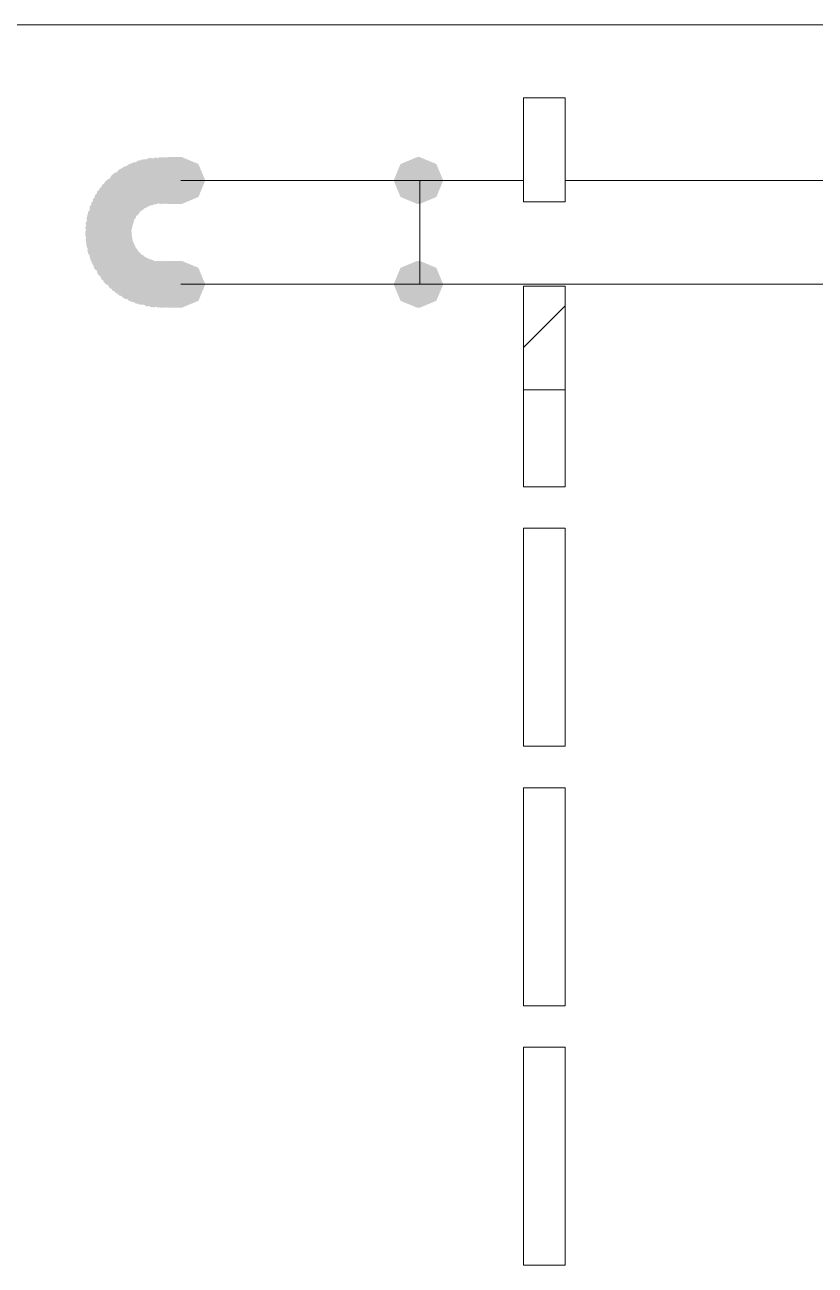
# Model space of a CAD drawing. Header units: millimetres. Extents: x -546 to 1681, y -650 to 1730.
# Drawn here: x 636.698 to 639.745, y 504.778 to 509.558 of the extents above; entities that cross this region are included whole.
import ezdxf

# ---------------------------------------------------------------- set-up
doc = ezdxf.new("R2010")
doc.units = ezdxf.units.MM

msp = doc.modelspace()

# ---------------------------------------------------------------- hatches: boundary and pattern name
h = msp.add_hatch(color=7)
h.dxf.hatch_style = 2
h.paths.add_polyline_path([(637.0823, 509.0117), (637.0403, 508.9572), (637.0488, 508.8889), (637.1033, 508.8468), (637.1716, 508.8554), (637.2207, 508.9139), (637.2121, 508.9822), (637.1576, 509.0243)])
h = msp.add_hatch(color=7)
h.dxf.hatch_style = 2
h.paths.add_polyline_path([(637.0985, 509.0203), (637.0505, 508.9709), (637.0512, 508.9021), (637.1006, 508.8541), (637.1694, 508.8548), (637.2244, 508.9072), (637.2237, 508.976), (637.1744, 509.024)])
h = msp.add_hatch(color=7)
h.dxf.hatch_style = 2
h.paths.add_polyline_path([(637.1055, 509.0233), (637.0575, 508.9739), (637.0583, 508.9051), (637.1076, 508.8571), (637.1764, 508.8578), (637.2314, 508.9102), (637.2307, 508.979), (637.1814, 509.027)])
h = msp.add_hatch(color=7)
h.dxf.hatch_style = 2
h.paths.add_polyline_path([(637.1164, 509.0278), (637.0661, 508.9807), (637.0637, 508.9119), (637.1108, 508.8617), (637.1796, 508.8593), (637.2378, 508.9094), (637.2402, 508.9781), (637.1932, 509.0284)])
h = msp.add_hatch(color=7)
h.dxf.hatch_style = 2
h.paths.add_polyline_path([(637.1341, 509.0339), (637.0789, 508.9928), (637.0687, 508.9247), (637.1097, 508.8695), (637.1778, 508.8592), (637.2411, 508.9023), (637.2513, 508.9704), (637.2102, 509.0256)])
h = msp.add_hatch(color=7)
h.dxf.hatch_style = 2
h.paths.add_polyline_path([(637.1392, 509.0351), (637.0854, 508.9922), (637.0774, 508.9238), (637.1203, 508.87), (637.1887, 508.862), (637.2496, 508.9069), (637.2575, 508.9753), (637.2146, 509.0291)])
h = msp.add_hatch(color=7)
h.dxf.hatch_style = 2
h.paths.add_polyline_path([(637.1491, 509.0379), (637.0939, 508.9968), (637.0837, 508.9287), (637.1247, 508.8735), (637.1928, 508.8632), (637.2561, 508.9063), (637.2663, 508.9744), (637.2252, 509.0296)])
h = msp.add_hatch(color=7)
h.dxf.hatch_style = 2
h.paths.add_polyline_path([(637.1571, 509.0399), (637.1019, 508.9988), (637.0917, 508.9307), (637.1327, 508.8755), (637.2008, 508.8652), (637.2641, 508.9083), (637.2743, 508.9764), (637.2332, 509.0316)])
h = msp.add_hatch(color=7)
h.dxf.hatch_style = 2
h.paths.add_polyline_path([(637.1758, 509.0439), (637.116, 509.0097), (637.0977, 508.9434), (637.1318, 508.8836), (637.1981, 508.8652), (637.2659, 508.9004), (637.2843, 508.9667), (637.2502, 509.0265)])
h = msp.add_hatch(color=7)
h.dxf.hatch_style = 2
h.paths.add_polyline_path([(637.1838, 509.0449), (637.124, 509.0107), (637.1057, 508.9444), (637.1398, 508.8846), (637.2061, 508.8662), (637.2739, 508.9014), (637.2923, 508.9677), (637.2582, 509.0275)])
h = msp.add_hatch(color=7)
h.dxf.hatch_style = 2
h.paths.add_polyline_path([(637.203, 509.0465), (637.1394, 509.0201), (637.113, 508.9565), (637.1394, 508.893), (637.203, 508.8665), (637.2745, 508.893), (637.301, 508.9565), (637.2745, 509.0201)])
h = msp.add_hatch(color=7)
h.dxf.hatch_style = 2
h.paths.add_polyline_path([(637.1998, 509.0459), (637.14, 509.0117), (637.1217, 508.9454), (637.1558, 508.8856), (637.2221, 508.8672), (637.2899, 508.9024), (637.3083, 508.9687), (637.2742, 509.0285)])
h = msp.add_hatch(color=7)
h.dxf.hatch_style = 2
h.paths.add_polyline_path([(637.219, 509.0475), (637.1554, 509.0211), (637.129, 508.9575), (637.1554, 508.894), (637.219, 508.8675), (637.2845, 508.894), (637.311, 508.9575), (637.2845, 509.0211)])
h = msp.add_hatch(color=7)
h.dxf.hatch_style = 2
h.paths.add_polyline_path([(637.222, 508.8675), (637.2855, 508.894), (637.312, 508.9575), (637.2855, 509.0211), (637.222, 509.0475), (637.1574, 509.0211), (637.131, 508.9575), (637.1574, 508.894)])
h = msp.add_hatch(color=7)
h.dxf.hatch_style = 2
h.paths.add_polyline_path([(637.221, 509.0475), (637.1574, 509.0211), (637.131, 508.9575), (637.1574, 508.894), (637.221, 508.8675), (637.2855, 508.894), (637.312, 508.9575), (637.2855, 509.0211)])
h = msp.add_hatch(color=7)
h.dxf.hatch_style = 2
h.paths.add_polyline_path([(637.225, 508.8675), (637.2885, 508.894), (637.315, 508.9575), (637.2885, 509.0211), (637.225, 509.0475), (637.1584, 509.0211), (637.132, 508.9575), (637.1584, 508.894)])
h = msp.add_hatch(color=7)
h.dxf.hatch_style = 2
h.paths.add_polyline_path([(637.222, 509.0475), (637.1584, 509.0211), (637.132, 508.9575), (637.1584, 508.894), (637.222, 508.8675), (637.2875, 508.894), (637.314, 508.9575), (637.2875, 509.0211)])
h = msp.add_hatch(color=7)
h.dxf.hatch_style = 2
h.paths.add_polyline_path([(637.224, 509.0475), (637.1604, 509.0211), (637.134, 508.9575), (637.1604, 508.894), (637.224, 508.8675), (637.2915, 508.894), (637.318, 508.9575), (637.2915, 509.0211)])
h = msp.add_hatch(color=7)
h.dxf.hatch_style = 2
h.paths.add_polyline_path([(637.229, 508.8675), (637.2925, 508.894), (637.319, 508.9575), (637.2925, 509.0211), (637.229, 509.0475), (637.1614, 509.0211), (637.135, 508.9575), (637.1614, 508.894)])
h = msp.add_hatch(color=7)
h.dxf.hatch_style = 2
h.paths.add_polyline_path([(637.228, 509.0475), (637.1644, 509.0211), (637.138, 508.9575), (637.1644, 508.894), (637.228, 508.8675), (637.2975, 508.894), (637.324, 508.9575), (637.2975, 509.0211)])
h = msp.add_hatch(color=7)
h.dxf.hatch_style = 2
h.paths.add_polyline_path([(637.235, 508.8675), (637.2985, 508.894), (637.325, 508.9575), (637.2985, 509.0211), (637.235, 509.0475), (637.1654, 509.0211), (637.139, 508.9575), (637.1654, 508.894)])
h = msp.add_hatch(color=7)
h.dxf.hatch_style = 2
h.paths.add_polyline_path([(637.234, 509.0475), (637.1704, 509.0211), (637.144, 508.9575), (637.1704, 508.894), (637.234, 508.8675), (637.3045, 508.894), (637.331, 508.9575), (637.3045, 509.0211)])
h = msp.add_hatch(color=7)
h.dxf.hatch_style = 2
h.paths.add_polyline_path([(637.243, 508.8675), (637.3065, 508.894), (637.333, 508.9575), (637.3065, 509.0211), (637.243, 509.0475), (637.1714, 509.0211), (637.145, 508.9575), (637.1714, 508.894)])
h = msp.add_hatch(color=7)
h.dxf.hatch_style = 2
h.paths.add_polyline_path([(637.241, 509.0475), (637.1774, 509.0211), (637.151, 508.9575), (637.1774, 508.894), (637.241, 508.8675), (637.3135, 508.894), (637.34, 508.9575), (637.3135, 509.0211)])
h = msp.add_hatch(color=7)
h.dxf.hatch_style = 2
h.paths.add_polyline_path([(637.252, 508.8675), (637.3155, 508.894), (637.342, 508.9575), (637.3155, 509.0211), (637.252, 509.0475), (637.1794, 509.0211), (637.153, 508.9575), (637.1794, 508.894)])
h = msp.add_hatch(color=7)
h.dxf.hatch_style = 2
h.paths.add_polyline_path([(637.25, 509.0475), (637.1864, 509.0211), (637.16, 508.9575), (637.1864, 508.894), (637.25, 508.8675), (637.26, 508.8675), (637.3235, 508.894), (637.35, 508.9575), (637.3235, 509.0211), (637.26, 509.0475)])
h = msp.add_hatch(color=7)
h.dxf.hatch_style = 2
h.paths.add_polyline_path([(637.263, 508.8675), (637.3265, 508.894), (637.353, 508.9575), (637.3265, 509.0211), (637.263, 509.0475), (637.252, 509.0475), (637.1884, 509.0211), (637.162, 508.9575), (637.1884, 508.894), (637.252, 508.8675)])
h = msp.add_hatch(color=7)
h.dxf.hatch_style = 2
h.paths.add_polyline_path([(637.26, 509.0475), (637.1964, 509.0211), (637.17, 508.9575), (637.1964, 508.894), (637.26, 508.8675), (637.272, 508.8675), (637.3355, 508.894), (637.362, 508.9575), (637.3355, 509.0211), (637.272, 509.0475)])
h = msp.add_hatch(color=7)
h.dxf.hatch_style = 2
h.paths.add_polyline_path([(637.275, 508.8675), (637.3385, 508.894), (637.365, 508.9575), (637.3385, 509.0211), (637.275, 509.0475), (637.263, 509.0475), (637.1994, 509.0211), (637.173, 508.9575), (637.1994, 508.894), (637.263, 508.8675)])
h = msp.add_hatch(color=7)
h.dxf.hatch_style = 2
h.paths.add_polyline_path([(637.272, 509.0475), (637.2084, 509.0211), (637.182, 508.9575), (637.2084, 508.894), (637.272, 508.8675), (637.285, 508.8675), (637.3485, 508.894), (637.375, 508.9575), (637.3485, 509.0211), (637.285, 509.0475)])
h = msp.add_hatch(color=7)
h.dxf.hatch_style = 2
h.paths.add_polyline_path([(637.289, 508.8675), (637.3525, 508.894), (637.379, 508.9575), (637.3525, 509.0211), (637.289, 509.0475), (637.275, 509.0475), (637.2114, 509.0211), (637.185, 508.9575), (637.2114, 508.894), (637.275, 508.8675)])
h = msp.add_hatch(color=7)
h.dxf.hatch_style = 2
h.paths.add_polyline_path([(637.285, 509.0475), (637.2214, 509.0211), (637.195, 508.9575), (637.2214, 508.894), (637.285, 508.8675), (637.3, 508.8675), (637.3635, 508.894), (637.39, 508.9575), (637.3635, 509.0211), (637.3, 509.0475)])
h = msp.add_hatch(color=7)
h.dxf.hatch_style = 2
h.paths.add_polyline_path([(637.304, 508.8675), (637.3675, 508.894), (637.394, 508.9575), (637.3675, 509.0211), (637.304, 509.0475), (637.289, 509.0475), (637.2254, 509.0211), (637.199, 508.9575), (637.2254, 508.894), (637.289, 508.8675)])
h = msp.add_hatch(color=7)
h.dxf.hatch_style = 2
h.paths.add_polyline_path([(638.21, 509.0475), (638.1464, 509.0211), (638.12, 508.9575), (638.1464, 508.894), (638.21, 508.8675), (638.221, 508.8675), (638.2845, 508.894), (638.311, 508.9575), (638.2845, 509.0211), (638.221, 509.0475)])
h = msp.add_hatch(color=7)
h.dxf.hatch_style = 2
h.paths.add_polyline_path([(636.9966, 508.9411), (636.9753, 508.8757), (637.0064, 508.8142), (637.0719, 508.7929), (637.1333, 508.824), (637.1606, 508.8964), (637.1295, 508.9579), (637.0641, 508.9792)])
h = msp.add_hatch(color=7)
h.dxf.hatch_style = 2
h.paths.add_polyline_path([(637.0073, 508.9532), (636.9811, 508.8895), (637.0073, 508.8259), (637.071, 508.7997), (637.1346, 508.8259), (637.1659, 508.8945), (637.1396, 508.9582), (637.076, 508.9844)])
h = msp.add_hatch(color=7)
h.dxf.hatch_style = 2
h.paths.add_polyline_path([(637.0123, 508.9582), (636.9861, 508.8945), (637.0123, 508.8309), (637.076, 508.8047), (637.1396, 508.8309), (637.1719, 508.9005), (637.1456, 508.9642), (637.082, 508.9904)])
h = msp.add_hatch(color=7)
h.dxf.hatch_style = 2
h.paths.add_polyline_path([(637.0128, 508.9582), (636.9925, 508.8924), (637.0244, 508.8314), (637.0901, 508.811), (637.1511, 508.8429), (637.1765, 508.9147), (637.1446, 508.9757), (637.0788, 508.9961)])
h = msp.add_hatch(color=7)
h.dxf.hatch_style = 2
h.paths.add_polyline_path([(637.0347, 508.9798), (636.9983, 508.9213), (637.0137, 508.8542), (637.0722, 508.8179), (637.1393, 508.8333), (637.1826, 508.8968), (637.1672, 508.9639), (637.1088, 509.0002)])
h = msp.add_hatch(color=7)
h.dxf.hatch_style = 2
h.paths.add_polyline_path([(637.0364, 508.9807), (637.0045, 508.9197), (637.0248, 508.8539), (637.0858, 508.822), (637.1516, 508.8424), (637.1895, 508.9084), (637.1691, 508.9742), (637.1081, 509.0061)])
h = msp.add_hatch(color=7)
h.dxf.hatch_style = 2
h.paths.add_polyline_path([(637.0424, 508.9857), (637.0105, 508.9247), (637.0308, 508.8589), (637.0918, 508.827), (637.1576, 508.8474), (637.1955, 508.9134), (637.1751, 508.9792), (637.1141, 509.0111)])
h = msp.add_hatch(color=7)
h.dxf.hatch_style = 2
h.paths.add_polyline_path([(637.0613, 508.9997), (637.0193, 508.9452), (637.0278, 508.8769), (637.0823, 508.8348), (637.1506, 508.8434), (637.1997, 508.9019), (637.1911, 508.9702), (637.1366, 509.0123)])
h = msp.add_hatch(color=7)
h.dxf.hatch_style = 2
h.paths.add_polyline_path([(637.0683, 509.0037), (637.0263, 508.9492), (637.0348, 508.8809), (637.0893, 508.8388), (637.1576, 508.8474), (637.2067, 508.9059), (637.1981, 508.9742), (637.1436, 509.0163)])
h = msp.add_hatch(color=7)
h.dxf.hatch_style = 2
h.paths.add_polyline_path([(637.0753, 509.0077), (637.0332, 508.9532), (637.0418, 508.8849), (637.0963, 508.8428), (637.1646, 508.8514), (637.2137, 508.9099), (637.2051, 508.9782), (637.1506, 509.0203)])
h = msp.add_hatch(color=7)
h.dxf.hatch_style = 2
h.paths.add_polyline_path([(636.9618, 508.8872), (636.9533, 508.8189), (636.9953, 508.7644), (637.0636, 508.7558), (637.1181, 508.7979), (637.1307, 508.8732), (637.0886, 508.9277), (637.0203, 508.9363)])
h = msp.add_hatch(color=7)
h.dxf.hatch_style = 2
h.paths.add_polyline_path([(636.9688, 508.9012), (636.9602, 508.8329), (637.0023, 508.7784), (637.0706, 508.7698), (637.1251, 508.8119), (637.1377, 508.8872), (637.0956, 508.9417), (637.0273, 508.9503)])
h = msp.add_hatch(color=7)
h.dxf.hatch_style = 2
h.paths.add_polyline_path([(636.9612, 508.885), (636.9605, 508.8162), (637.0085, 508.7668), (637.0774, 508.7661), (637.1267, 508.8141), (637.1304, 508.8899), (637.0824, 508.9393), (637.0136, 508.94)])
h = msp.add_hatch(color=7)
h.dxf.hatch_style = 2
h.paths.add_polyline_path([(636.9777, 508.9159), (636.9623, 508.8488), (636.9987, 508.7903), (637.0658, 508.7749), (637.1242, 508.8112), (637.1446, 508.8853), (637.1083, 508.9438), (637.0412, 508.9592)])
h = msp.add_hatch(color=7)
h.dxf.hatch_style = 2
h.paths.add_polyline_path([(636.9868, 508.9282), (636.9665, 508.8624), (636.9984, 508.8014), (637.0641, 508.781), (637.1251, 508.8129), (637.1505, 508.8847), (637.1186, 508.9457), (637.0528, 508.9661)])
h = msp.add_hatch(color=7)
h.dxf.hatch_style = 2
h.paths.add_polyline_path([(636.9861, 508.9265), (636.9728, 508.8589), (637.011, 508.8017), (637.0786, 508.7884), (637.1359, 508.8266), (637.1531, 508.9002), (637.1149, 508.9574), (637.0473, 508.9707)])
h = msp.add_hatch(color=7)
h.dxf.hatch_style = 2
h.paths.add_polyline_path([(636.9364, 508.8143), (636.9444, 508.7459), (636.9982, 508.703), (637.0666, 508.711), (637.1095, 508.7648), (637.1036, 508.8402), (637.0497, 508.8831), (636.9813, 508.8751)])
h = msp.add_hatch(color=7)
h.dxf.hatch_style = 2
h.paths.add_polyline_path([(636.9377, 508.8184), (636.9479, 508.7503), (637.0031, 508.7092), (637.0712, 508.7195), (637.1123, 508.7747), (637.1041, 508.8508), (637.0488, 508.8919), (636.9807, 508.8816)])
h = msp.add_hatch(color=7)
h.dxf.hatch_style = 2
h.paths.add_polyline_path([(636.9397, 508.8264), (636.9499, 508.7583), (637.0051, 508.7172), (637.0732, 508.7275), (637.1143, 508.7827), (637.1061, 508.8588), (637.0508, 508.8999), (636.9827, 508.8896)])
h = msp.add_hatch(color=7)
h.dxf.hatch_style = 2
h.paths.add_polyline_path([(636.9417, 508.8344), (636.9519, 508.7663), (637.0071, 508.7252), (637.0752, 508.7355), (637.1163, 508.7907), (637.1081, 508.8668), (637.0528, 508.9079), (636.9847, 508.8976)])
h = msp.add_hatch(color=7)
h.dxf.hatch_style = 2
h.paths.add_polyline_path([(636.9483, 508.856), (636.9475, 508.7872), (636.9955, 508.7378), (637.0644, 508.7371), (637.1137, 508.7851), (637.1174, 508.8609), (637.0694, 508.9103), (637.0006, 508.911)])
h = msp.add_hatch(color=7)
h.dxf.hatch_style = 2
h.paths.add_polyline_path([(636.9497, 508.8591), (636.9521, 508.7904), (637.0024, 508.7433), (637.0712, 508.7457), (637.1182, 508.7959), (637.1188, 508.8727), (637.0686, 508.9198), (636.9998, 508.9174)])
h = msp.add_hatch(color=7)
h.dxf.hatch_style = 2
h.paths.add_polyline_path([(636.9543, 508.871), (636.9535, 508.8022), (637.0015, 508.7528), (637.0704, 508.7521), (637.1197, 508.8001), (637.1234, 508.8759), (637.0754, 508.9253), (637.0066, 508.926)])
h = msp.add_hatch(color=7)
h.dxf.hatch_style = 2
h.paths.add_polyline_path([(636.931, 508.7575), (636.9574, 508.694), (637.021, 508.6675), (637.0845, 508.694), (637.111, 508.7575), (637.0845, 508.8291), (637.021, 508.8555), (636.9574, 508.8291)])
h = msp.add_hatch(color=7)
h.dxf.hatch_style = 2
h.paths.add_polyline_path([(636.931, 508.7555), (636.9574, 508.692), (637.021, 508.6655), (637.0845, 508.692), (637.111, 508.7555), (637.0845, 508.8211), (637.021, 508.8475), (636.9574, 508.8211)])
h = msp.add_hatch(color=7)
h.dxf.hatch_style = 2
h.paths.add_polyline_path([(636.931, 508.7475), (636.9574, 508.684), (637.021, 508.6575), (637.0845, 508.684), (637.111, 508.7475), (637.0845, 508.8191), (637.021, 508.8455), (636.9574, 508.8191)])
h = msp.add_hatch(color=7)
h.dxf.hatch_style = 2
h.paths.add_polyline_path([(636.9317, 508.7767), (636.95, 508.7104), (637.0098, 508.6762), (637.0762, 508.6946), (637.1103, 508.7544), (637.0929, 508.8287), (637.0331, 508.8629), (636.9668, 508.8445)])
h = msp.add_hatch(color=7)
h.dxf.hatch_style = 2
h.paths.add_polyline_path([(636.932, 508.7735), (636.9584, 508.71), (637.022, 508.6835), (637.0855, 508.71), (637.112, 508.7735), (637.0855, 508.8451), (637.022, 508.8715), (636.9584, 508.8451)])
h = msp.add_hatch(color=7)
h.dxf.hatch_style = 2
h.paths.add_polyline_path([(636.9327, 508.7927), (636.951, 508.7264), (637.0108, 508.6922), (637.0772, 508.7106), (637.1113, 508.7704), (637.0939, 508.8447), (637.0341, 508.8789), (636.9678, 508.8605)])
h = msp.add_hatch(color=7)
h.dxf.hatch_style = 2
h.paths.add_polyline_path([(636.9327, 508.7284), (636.9668, 508.6686), (637.0331, 508.6502), (637.0929, 508.6844), (637.1113, 508.7507), (637.0762, 508.8185), (637.0098, 508.8369), (636.95, 508.8027)])
h = msp.add_hatch(color=7)
h.dxf.hatch_style = 2
h.paths.add_polyline_path([(636.9337, 508.7204), (636.9678, 508.6606), (637.0341, 508.6422), (637.0939, 508.6764), (637.1123, 508.7427), (637.0772, 508.8105), (637.0108, 508.8289), (636.951, 508.7947)])
h = msp.add_hatch(color=7)
h.dxf.hatch_style = 2
h.paths.add_polyline_path([(636.9347, 508.7124), (636.9688, 508.6526), (637.0351, 508.6342), (637.0949, 508.6684), (637.1133, 508.7347), (637.0782, 508.8025), (637.0118, 508.8209), (636.952, 508.7867)])
h = msp.add_hatch(color=7)
h.dxf.hatch_style = 2
h.paths.add_polyline_path([(636.9357, 508.7044), (636.9698, 508.6446), (637.0361, 508.6262), (637.0959, 508.6604), (637.1143, 508.7267), (637.0792, 508.7945), (637.0128, 508.8129), (636.953, 508.7787)])
h = msp.add_hatch(color=7)
h.dxf.hatch_style = 2
h.paths.add_polyline_path([(636.9397, 508.6857), (636.9807, 508.6305), (637.0488, 508.6202), (637.1041, 508.6613), (637.1143, 508.7294), (637.0712, 508.7926), (637.0031, 508.8029), (636.9479, 508.7618)])
h = msp.add_hatch(color=7)
h.dxf.hatch_style = 2
h.paths.add_polyline_path([(636.9417, 508.6777), (636.9827, 508.6225), (637.0508, 508.6122), (637.1061, 508.6533), (637.1163, 508.7214), (637.0732, 508.7846), (637.0051, 508.7949), (636.9499, 508.7538)])
h = msp.add_hatch(color=7)
h.dxf.hatch_style = 2
h.paths.add_polyline_path([(636.9493, 508.6571), (636.9986, 508.6091), (637.0674, 508.6098), (637.1154, 508.6592), (637.1147, 508.728), (637.0624, 508.783), (636.9935, 508.7823), (636.9455, 508.7329)])
h = msp.add_hatch(color=7)
h.dxf.hatch_style = 2
h.paths.add_polyline_path([(636.9507, 508.6529), (636.9978, 508.6027), (637.0666, 508.6003), (637.1168, 508.6474), (637.1192, 508.7161), (637.0692, 508.7744), (637.0004, 508.7768), (636.9501, 508.7297)])
h = msp.add_hatch(color=7)
h.dxf.hatch_style = 2
h.paths.add_polyline_path([(636.9552, 508.6421), (637.0046, 508.5941), (637.0734, 508.5948), (637.1214, 508.6442), (637.1207, 508.713), (637.0684, 508.768), (636.9995, 508.7673), (636.9515, 508.7179)])
h = msp.add_hatch(color=7)
h.dxf.hatch_style = 2
h.paths.add_polyline_path([(636.9583, 508.6351), (637.0076, 508.5871), (637.0764, 508.5878), (637.1244, 508.6372), (637.1237, 508.706), (637.0714, 508.761), (637.0025, 508.7603), (636.9545, 508.7109)])
h = msp.add_hatch(color=7)
h.dxf.hatch_style = 2
h.paths.add_polyline_path([(636.9645, 508.6223), (637.0165, 508.5773), (637.0852, 508.582), (637.1303, 508.6341), (637.1255, 508.7028), (637.0694, 508.7558), (637.0007, 508.751), (636.9557, 508.699)])
h = msp.add_hatch(color=7)
h.dxf.hatch_style = 2
h.paths.add_polyline_path([(636.9838, 508.5919), (637.0448, 508.56), (637.1106, 508.5804), (637.1425, 508.6414), (637.1221, 508.7072), (637.0561, 508.7451), (636.9904, 508.7247), (636.9585, 508.6637)])
h = msp.add_hatch(color=7)
h.dxf.hatch_style = 2
h.paths.add_polyline_path([(636.9652, 508.6201), (637.0146, 508.5721), (637.0834, 508.5728), (637.1314, 508.6222), (637.1307, 508.691), (637.0784, 508.746), (637.0095, 508.7453), (636.9615, 508.6959)])
h = msp.add_hatch(color=7)
h.dxf.hatch_style = 2
h.paths.add_polyline_path([(636.9788, 508.5979), (637.0333, 508.5558), (637.1016, 508.5644), (637.1437, 508.6189), (637.1351, 508.6872), (637.0766, 508.7363), (637.0083, 508.7277), (636.9662, 508.6732)])
h = msp.add_hatch(color=7)
h.dxf.hatch_style = 2
h.paths.add_polyline_path([(636.9928, 508.5789), (637.0538, 508.547), (637.1196, 508.5674), (637.1515, 508.6284), (637.1311, 508.6942), (637.0651, 508.7321), (636.9994, 508.7117), (636.9675, 508.6507)])
h = msp.add_hatch(color=7)
h.dxf.hatch_style = 2
h.paths.add_polyline_path([(636.9937, 508.5772), (637.0522, 508.5409), (637.1193, 508.5563), (637.1556, 508.6148), (637.1402, 508.6819), (637.0768, 508.7252), (637.0097, 508.7098), (636.9733, 508.6513)])
h = msp.add_hatch(color=7)
h.dxf.hatch_style = 2
h.paths.add_polyline_path([(637.0028, 508.5659), (637.0638, 508.534), (637.1296, 508.5544), (637.1615, 508.6154), (637.1411, 508.6812), (637.0751, 508.7191), (637.0094, 508.6987), (636.9775, 508.6377)])
h = msp.add_hatch(color=7)
h.dxf.hatch_style = 2
h.paths.add_polyline_path([(637.0078, 508.5599), (637.0688, 508.528), (637.1346, 508.5484), (637.1665, 508.6094), (637.1461, 508.6752), (637.0801, 508.7131), (637.0144, 508.6927), (636.9825, 508.6317)])
h = msp.add_hatch(color=7)
h.dxf.hatch_style = 2
h.paths.add_polyline_path([(637.0254, 508.5434), (637.0911, 508.523), (637.1521, 508.5549), (637.1725, 508.6207), (637.1406, 508.6817), (637.0688, 508.7071), (637.0078, 508.6752), (636.9875, 508.6094)])
h = msp.add_hatch(color=7)
h.dxf.hatch_style = 2
h.paths.add_polyline_path([(637.0253, 508.5429), (637.089, 508.5167), (637.1526, 508.5429), (637.1789, 508.6065), (637.1526, 508.6702), (637.083, 508.7024), (637.0193, 508.6762), (636.9931, 508.6125)])
h = msp.add_hatch(color=7)
h.dxf.hatch_style = 2
h.paths.add_polyline_path([(637.0374, 508.5324), (637.1031, 508.512), (637.1641, 508.5439), (637.1845, 508.6097), (637.1526, 508.6707), (637.0808, 508.6961), (637.0198, 508.6642), (636.9995, 508.5984)])
h = msp.add_hatch(color=7)
h.dxf.hatch_style = 2
h.paths.add_polyline_path([(637.0497, 508.5233), (637.1168, 508.5079), (637.1752, 508.5442), (637.1906, 508.6113), (637.1543, 508.6698), (637.0802, 508.6902), (637.0217, 508.6539), (637.0063, 508.5868)])
h = msp.add_hatch(color=7)
h.dxf.hatch_style = 2
h.paths.add_polyline_path([(637.058, 508.5177), (637.1256, 508.5044), (637.1829, 508.5426), (637.1961, 508.6102), (637.1579, 508.6674), (637.0843, 508.6847), (637.0271, 508.6465), (637.0138, 508.5789)])
h = msp.add_hatch(color=7)
h.dxf.hatch_style = 2
h.paths.add_polyline_path([(637.0627, 508.5143), (637.1298, 508.4989), (637.1882, 508.5352), (637.2036, 508.6023), (637.1673, 508.6608), (637.0932, 508.6812), (637.0347, 508.6449), (637.0193, 508.5778)])
h = msp.add_hatch(color=7)
h.dxf.hatch_style = 2
h.paths.add_polyline_path([(637.0773, 508.5054), (637.1456, 508.4968), (637.2001, 508.5389), (637.2087, 508.6072), (637.1666, 508.6617), (637.0913, 508.6743), (637.0368, 508.6322), (637.0282, 508.5639)])
h = msp.add_hatch(color=7)
h.dxf.hatch_style = 2
h.paths.add_polyline_path([(637.0843, 508.5014), (637.1526, 508.4928), (637.2071, 508.5349), (637.2157, 508.6032), (637.1736, 508.6577), (637.0983, 508.6703), (637.0438, 508.6282), (637.0353, 508.5599)])
h = msp.add_hatch(color=7)
h.dxf.hatch_style = 2
h.paths.add_polyline_path([(637.1005, 508.4938), (637.1694, 508.4931), (637.2187, 508.5411), (637.2194, 508.6099), (637.1714, 508.6593), (637.0956, 508.663), (637.0462, 508.615), (637.0455, 508.5462)])
h = msp.add_hatch(color=7)
h.dxf.hatch_style = 2
h.paths.add_polyline_path([(637.1075, 508.4908), (637.1764, 508.4901), (637.2257, 508.5381), (637.2264, 508.6069), (637.1784, 508.6563), (637.1026, 508.66), (637.0533, 508.612), (637.0525, 508.5432)])
h = msp.add_hatch(color=7)
h.dxf.hatch_style = 2
h.paths.add_polyline_path([(637.1145, 508.4878), (637.1834, 508.4871), (637.2327, 508.5351), (637.2334, 508.6039), (637.1854, 508.6533), (637.1096, 508.657), (637.0602, 508.609), (637.0595, 508.5402)])
h = msp.add_hatch(color=7)
h.dxf.hatch_style = 2
h.paths.add_polyline_path([(637.1264, 508.4833), (637.1952, 508.4857), (637.2422, 508.5359), (637.2398, 508.6047), (637.1896, 508.6518), (637.1128, 508.6524), (637.0657, 508.6021), (637.0681, 508.5333)])
h = msp.add_hatch(color=7)
h.dxf.hatch_style = 2
h.paths.add_polyline_path([(637.1441, 508.4782), (637.2122, 508.4885), (637.2533, 508.5437), (637.2431, 508.6118), (637.1878, 508.6529), (637.1117, 508.6446), (637.0707, 508.5894), (637.0809, 508.5213)])
h = msp.add_hatch(color=7)
h.dxf.hatch_style = 2
h.paths.add_polyline_path([(637.1375, 508.4798), (637.2064, 508.4791), (637.2557, 508.5271), (637.2564, 508.5959), (637.2084, 508.6453), (637.1326, 508.649), (637.0833, 508.601), (637.0825, 508.5322)])
h = msp.add_hatch(color=7)
h.dxf.hatch_style = 2
h.paths.add_polyline_path([(637.1698, 508.4722), (637.2362, 508.4906), (637.2703, 508.5504), (637.2519, 508.6167), (637.1921, 508.6509), (637.1178, 508.6335), (637.0837, 508.5737), (637.102, 508.5074)])
h = msp.add_hatch(color=7)
h.dxf.hatch_style = 2
h.paths.add_polyline_path([(637.1671, 508.4722), (637.2352, 508.4825), (637.2763, 508.5377), (637.2661, 508.6058), (637.2108, 508.6469), (637.1347, 508.6386), (637.0937, 508.5834), (637.1039, 508.5153)])
h = msp.add_hatch(color=7)
h.dxf.hatch_style = 2
h.paths.add_polyline_path([(637.1858, 508.4692), (637.2522, 508.4876), (637.2863, 508.5474), (637.2679, 508.6137), (637.2081, 508.6479), (637.1338, 508.6305), (637.0997, 508.5707), (637.118, 508.5044)])
h = msp.add_hatch(color=7)
h.dxf.hatch_style = 2
h.paths.add_polyline_path([(637.1938, 508.4682), (637.2602, 508.4866), (637.2943, 508.5464), (637.2759, 508.6127), (637.2161, 508.6469), (637.1418, 508.6295), (637.1077, 508.5697), (637.126, 508.5034)])
h = msp.add_hatch(color=7)
h.dxf.hatch_style = 2
h.paths.add_polyline_path([(637.213, 508.4675), (637.2765, 508.494), (637.303, 508.5575), (637.2765, 508.6211), (637.213, 508.6475), (637.1414, 508.6211), (637.115, 508.5575), (637.1414, 508.494)])
h = msp.add_hatch(color=7)
h.dxf.hatch_style = 2
h.paths.add_polyline_path([(637.221, 508.4675), (637.2845, 508.494), (637.311, 508.5575), (637.2845, 508.6211), (637.221, 508.6475), (637.1494, 508.6211), (637.123, 508.5575), (637.1494, 508.494)])
h = msp.add_hatch(color=7)
h.dxf.hatch_style = 2
h.paths.add_polyline_path([(637.222, 508.4675), (637.2855, 508.494), (637.312, 508.5575), (637.2855, 508.6211), (637.222, 508.6475), (637.1574, 508.6211), (637.131, 508.5575), (637.1574, 508.494)])
h = msp.add_hatch(color=7)
h.dxf.hatch_style = 2
h.paths.add_polyline_path([(637.221, 508.6475), (637.1574, 508.6211), (637.131, 508.5575), (637.1574, 508.494), (637.221, 508.4675), (637.2855, 508.494), (637.312, 508.5575), (637.2855, 508.6211)])
h = msp.add_hatch(color=7)
h.dxf.hatch_style = 2
h.paths.add_polyline_path([(637.225, 508.4675), (637.2885, 508.494), (637.315, 508.5575), (637.2885, 508.6211), (637.225, 508.6475), (637.1584, 508.6211), (637.132, 508.5575), (637.1584, 508.494)])
h = msp.add_hatch(color=7)
h.dxf.hatch_style = 2
h.paths.add_polyline_path([(637.222, 508.6475), (637.1584, 508.6211), (637.132, 508.5575), (637.1584, 508.494), (637.222, 508.4675), (637.2875, 508.494), (637.314, 508.5575), (637.2875, 508.6211)])
h = msp.add_hatch(color=7)
h.dxf.hatch_style = 2
h.paths.add_polyline_path([(637.224, 508.6475), (637.1604, 508.6211), (637.134, 508.5575), (637.1604, 508.494), (637.224, 508.4675), (637.2915, 508.494), (637.318, 508.5575), (637.2915, 508.6211)])
h = msp.add_hatch(color=7)
h.dxf.hatch_style = 2
h.paths.add_polyline_path([(637.229, 508.4675), (637.2925, 508.494), (637.319, 508.5575), (637.2925, 508.6211), (637.229, 508.6475), (637.1614, 508.6211), (637.135, 508.5575), (637.1614, 508.494)])
h = msp.add_hatch(color=7)
h.dxf.hatch_style = 2
h.paths.add_polyline_path([(637.228, 508.6475), (637.1644, 508.6211), (637.138, 508.5575), (637.1644, 508.494), (637.228, 508.4675), (637.2975, 508.494), (637.324, 508.5575), (637.2975, 508.6211)])
h = msp.add_hatch(color=7)
h.dxf.hatch_style = 2
h.paths.add_polyline_path([(637.235, 508.4675), (637.2985, 508.494), (637.325, 508.5575), (637.2985, 508.6211), (637.235, 508.6475), (637.1654, 508.6211), (637.139, 508.5575), (637.1654, 508.494)])
h = msp.add_hatch(color=7)
h.dxf.hatch_style = 2
h.paths.add_polyline_path([(637.234, 508.6475), (637.1704, 508.6211), (637.144, 508.5575), (637.1704, 508.494), (637.234, 508.4675), (637.3045, 508.494), (637.331, 508.5575), (637.3045, 508.6211)])
h = msp.add_hatch(color=7)
h.dxf.hatch_style = 2
h.paths.add_polyline_path([(637.243, 508.4675), (637.3065, 508.494), (637.333, 508.5575), (637.3065, 508.6211), (637.243, 508.6475), (637.1714, 508.6211), (637.145, 508.5575), (637.1714, 508.494)])
h = msp.add_hatch(color=7)
h.dxf.hatch_style = 2
h.paths.add_polyline_path([(637.241, 508.6475), (637.1774, 508.6211), (637.151, 508.5575), (637.1774, 508.494), (637.241, 508.4675), (637.3135, 508.494), (637.34, 508.5575), (637.3135, 508.6211)])
h = msp.add_hatch(color=7)
h.dxf.hatch_style = 2
h.paths.add_polyline_path([(637.252, 508.4675), (637.3155, 508.494), (637.342, 508.5575), (637.3155, 508.6211), (637.252, 508.6475), (637.1794, 508.6211), (637.153, 508.5575), (637.1794, 508.494)])
h = msp.add_hatch(color=7)
h.dxf.hatch_style = 2
h.paths.add_polyline_path([(637.25, 508.6475), (637.1864, 508.6211), (637.16, 508.5575), (637.1864, 508.494), (637.25, 508.4675), (637.26, 508.4675), (637.3235, 508.494), (637.35, 508.5575), (637.3235, 508.6211), (637.26, 508.6475)])
h = msp.add_hatch(color=7)
h.dxf.hatch_style = 2
h.paths.add_polyline_path([(637.263, 508.4675), (637.3265, 508.494), (637.353, 508.5575), (637.3265, 508.6211), (637.263, 508.6475), (637.252, 508.6475), (637.1884, 508.6211), (637.162, 508.5575), (637.1884, 508.494), (637.252, 508.4675)])
h = msp.add_hatch(color=7)
h.dxf.hatch_style = 2
h.paths.add_polyline_path([(637.26, 508.6475), (637.1964, 508.6211), (637.17, 508.5575), (637.1964, 508.494), (637.26, 508.4675), (637.272, 508.4675), (637.3355, 508.494), (637.362, 508.5575), (637.3355, 508.6211), (637.272, 508.6475)])
h = msp.add_hatch(color=7)
h.dxf.hatch_style = 2
h.paths.add_polyline_path([(637.275, 508.4675), (637.3385, 508.494), (637.365, 508.5575), (637.3385, 508.6211), (637.275, 508.6475), (637.263, 508.6475), (637.1994, 508.6211), (637.173, 508.5575), (637.1994, 508.494), (637.263, 508.4675)])
h = msp.add_hatch(color=7)
h.dxf.hatch_style = 2
h.paths.add_polyline_path([(637.272, 508.6475), (637.2084, 508.6211), (637.182, 508.5575), (637.2084, 508.494), (637.272, 508.4675), (637.285, 508.4675), (637.3485, 508.494), (637.375, 508.5575), (637.3485, 508.6211), (637.285, 508.6475)])
h = msp.add_hatch(color=7)
h.dxf.hatch_style = 2
h.paths.add_polyline_path([(637.289, 508.4675), (637.3525, 508.494), (637.379, 508.5575), (637.3525, 508.6211), (637.289, 508.6475), (637.275, 508.6475), (637.2114, 508.6211), (637.185, 508.5575), (637.2114, 508.494), (637.275, 508.4675)])
h = msp.add_hatch(color=7)
h.dxf.hatch_style = 2
h.paths.add_polyline_path([(637.285, 508.6475), (637.2214, 508.6211), (637.195, 508.5575), (637.2214, 508.494), (637.285, 508.4675), (637.3, 508.4675), (637.3635, 508.494), (637.39, 508.5575), (637.3635, 508.6211), (637.3, 508.6475)])
h = msp.add_hatch(color=7)
h.dxf.hatch_style = 2
h.paths.add_polyline_path([(637.304, 508.4675), (637.3675, 508.494), (637.394, 508.5575), (637.3675, 508.6211), (637.304, 508.6475), (637.289, 508.6475), (637.2254, 508.6211), (637.199, 508.5575), (637.2254, 508.494), (637.289, 508.4675)])
h = msp.add_hatch(color=7)
h.dxf.hatch_style = 2
h.paths.add_polyline_path([(638.21, 508.6475), (638.1464, 508.6211), (638.12, 508.5575), (638.1464, 508.494), (638.21, 508.4675), (638.221, 508.4675), (638.2845, 508.494), (638.311, 508.5575), (638.2845, 508.6211), (638.221, 508.6475)])

# ---------------------------------------------------------------- linework, layer by layer
at = {"color": 7, "lineweight": 0}
for points in [[(642.964, 509.5575), (634.621, 509.5575)], [(638.781, 509.2755), (638.621, 509.2755)], [(638.621, 509.2755), (638.621, 508.8755)], [(638.781, 508.8755), (638.781, 509.2755)], [(637.3, 508.9575), (637.316, 508.9575)], [(637.321, 508.9575), (637.304, 508.9575)], [(637.316, 508.9575), (637.334, 508.9575)], [(637.339, 508.9575), (637.321, 508.9575)], [(637.334, 508.9575), (637.353, 508.9575)], [(637.359, 508.9575), (637.339, 508.9575)], [(637.353, 508.9575), (637.374, 508.9575)], [(637.379, 508.9575), (637.359, 508.9575)], [(637.374, 508.9575), (637.396, 508.9575)], [(637.402, 508.9575), (637.379, 508.9575)], [(637.396, 508.9575), (637.419, 508.9575)], [(637.425, 508.9575), (637.402, 508.9575)], [(637.419, 508.9575), (637.443, 508.9575)], [(637.45, 508.9575), (637.425, 508.9575)], [(637.443, 508.9575), (637.469, 508.9575)], [(637.476, 508.9575), (637.45, 508.9575)], [(637.469, 508.9575), (637.496, 508.9575)], [(637.504, 508.9575), (637.476, 508.9575)], [(637.496, 508.9575), (637.524, 508.9575)], [(637.532, 508.9575), (637.504, 508.9575)], [(637.524, 508.9575), (637.553, 508.9575)], [(637.562, 508.9575), (637.532, 508.9575)], [(637.553, 508.9575), (637.584, 508.9575)], [(637.592, 508.9575), (637.562, 508.9575)], [(637.584, 508.9575), (637.615, 508.9575)], [(637.624, 508.9575), (637.592, 508.9575)], [(637.615, 508.9575), (637.647, 508.9575)], [(637.656, 508.9575), (637.624, 508.9575)], [(637.647, 508.9575), (637.681, 508.9575)], [(637.69, 508.9575), (637.656, 508.9575)], [(637.681, 508.9575), (637.715, 508.9575)], [(637.724, 508.9575), (637.69, 508.9575)], [(637.715, 508.9575), (637.75, 508.9575)], [(637.759, 508.9575), (637.724, 508.9575)], [(637.75, 508.9575), (637.785, 508.9575)], [(637.795, 508.9575), (637.759, 508.9575)], [(637.785, 508.9575), (637.822, 508.9575)], [(637.832, 508.9575), (637.795, 508.9575)], [(637.822, 508.9575), (637.859, 508.9575)], [(637.869, 508.9575), (637.832, 508.9575)], [(637.859, 508.9575), (637.896, 508.9575)], [(637.906, 508.9575), (637.869, 508.9575)], [(637.896, 508.9575), (637.934, 508.9575)], [(637.945, 508.9575), (637.906, 508.9575)], [(637.934, 508.9575), (637.973, 508.9575)], [(637.983, 508.9575), (637.945, 508.9575)], [(637.973, 508.9575), (638.012, 508.9575)], [(638.022, 508.9575), (637.983, 508.9575)], [(638.012, 508.9575), (638.051, 508.9575)], [(638.062, 508.9575), (638.022, 508.9575)], [(638.051, 508.9575), (638.091, 508.9575)], [(638.101, 508.9575), (638.062, 508.9575)], [(638.091, 508.9575), (638.13, 508.9575)], [(638.141, 508.9575), (638.101, 508.9575)], [(638.13, 508.9575), (638.17, 508.9575)], [(638.181, 508.9575), (638.141, 508.9575)], [(638.17, 508.9575), (638.21, 508.9575)], [(638.221, 508.9575), (638.181, 508.9575)], [(638.621, 508.9575), (638.221, 508.9575)], [(638.221, 508.5575), (638.221, 508.9575)], [(638.621, 508.9575), (638.221, 508.9575)], [(640.046, 508.9575), (638.781, 508.9575)], [(640.046, 508.9575), (638.781, 508.9575)], [(638.621, 508.8755), (638.781, 508.8755)], [(638.221, 508.7805), (638.221, 508.7335)], [(638.221, 508.7575), (638.221, 508.7805)], [(638.221, 508.7335), (638.221, 508.7575)], [(637.3, 508.5575), (637.316, 508.5575)], [(637.321, 508.5575), (637.304, 508.5575)], [(637.316, 508.5575), (637.334, 508.5575)], [(637.339, 508.5575), (637.321, 508.5575)], [(637.334, 508.5575), (637.353, 508.5575)], [(637.359, 508.5575), (637.339, 508.5575)], [(637.353, 508.5575), (637.374, 508.5575)], [(637.379, 508.5575), (637.359, 508.5575)], [(637.374, 508.5575), (637.396, 508.5575)], [(637.402, 508.5575), (637.379, 508.5575)], [(637.396, 508.5575), (637.419, 508.5575)], [(637.425, 508.5575), (637.402, 508.5575)], [(637.419, 508.5575), (637.443, 508.5575)], [(637.45, 508.5575), (637.425, 508.5575)], [(637.443, 508.5575), (637.469, 508.5575)], [(637.476, 508.5575), (637.45, 508.5575)], [(637.469, 508.5575), (637.496, 508.5575)], [(637.504, 508.5575), (637.476, 508.5575)], [(637.496, 508.5575), (637.524, 508.5575)], [(637.532, 508.5575), (637.504, 508.5575)], [(637.524, 508.5575), (637.553, 508.5575)], [(637.562, 508.5575), (637.532, 508.5575)], [(637.553, 508.5575), (637.584, 508.5575)], [(637.592, 508.5575), (637.562, 508.5575)], [(637.584, 508.5575), (637.615, 508.5575)], [(637.624, 508.5575), (637.592, 508.5575)], [(637.615, 508.5575), (637.647, 508.5575)], [(637.656, 508.5575), (637.624, 508.5575)], [(637.647, 508.5575), (637.681, 508.5575)], [(637.69, 508.5575), (637.656, 508.5575)], [(637.681, 508.5575), (637.715, 508.5575)], [(637.724, 508.5575), (637.69, 508.5575)], [(637.715, 508.5575), (637.75, 508.5575)], [(637.759, 508.5575), (637.724, 508.5575)], [(637.75, 508.5575), (637.785, 508.5575)], [(637.795, 508.5575), (637.759, 508.5575)], [(637.785, 508.5575), (637.822, 508.5575)], [(637.832, 508.5575), (637.795, 508.5575)], [(637.822, 508.5575), (637.859, 508.5575)], [(637.869, 508.5575), (637.832, 508.5575)], [(637.859, 508.5575), (637.896, 508.5575)], [(637.906, 508.5575), (637.869, 508.5575)], [(637.896, 508.5575), (637.934, 508.5575)], [(637.945, 508.5575), (637.906, 508.5575)], [(637.934, 508.5575), (637.973, 508.5575)], [(637.983, 508.5575), (637.945, 508.5575)], [(637.973, 508.5575), (638.012, 508.5575)], [(638.022, 508.5575), (637.983, 508.5575)], [(638.012, 508.5575), (638.051, 508.5575)], [(638.062, 508.5575), (638.022, 508.5575)], [(638.051, 508.5575), (638.091, 508.5575)], [(638.101, 508.5575), (638.062, 508.5575)], [(638.091, 508.5575), (638.13, 508.5575)], [(638.141, 508.5575), (638.101, 508.5575)], [(638.13, 508.5575), (638.17, 508.5575)], [(638.181, 508.5575), (638.141, 508.5575)], [(638.17, 508.5575), (638.21, 508.5575)], [(638.221, 508.5575), (638.181, 508.5575)], [(638.221, 508.5575), (640.046, 508.5575)], [(640.046, 508.5575), (638.221, 508.5575)], [(638.781, 508.5505), (638.621, 508.5505)], [(638.621, 508.5505), (638.621, 508.1505)], [(638.781, 508.1505), (638.781, 508.5505)], [(638.621, 508.3145), (638.781, 508.4745)], [(638.621, 508.1505), (638.781, 508.1505)], [(638.621, 507.7775), (638.621, 508.1505)], [(638.781, 508.1505), (638.781, 507.7775)], [(638.781, 507.7775), (638.621, 507.7775)], [(638.621, 507.6175), (638.781, 507.6175)], [(638.621, 506.7775), (638.621, 507.6175)], [(638.781, 507.6175), (638.781, 506.7775)], [(638.781, 506.7775), (638.621, 506.7775)], [(638.621, 506.6175), (638.781, 506.6175)], [(638.621, 505.7775), (638.621, 506.6175)], [(638.781, 506.6175), (638.781, 505.7775)], [(638.781, 505.7775), (638.621, 505.7775)], [(638.621, 505.6175), (638.781, 505.6175)], [(638.621, 504.7775), (638.621, 505.6175)], [(638.781, 505.6175), (638.781, 504.7775)], [(638.781, 504.7775), (638.621, 504.7775)]]:
    msp.add_lwpolyline(points, dxfattribs=at)

doc.saveas('drawing.dxf')
